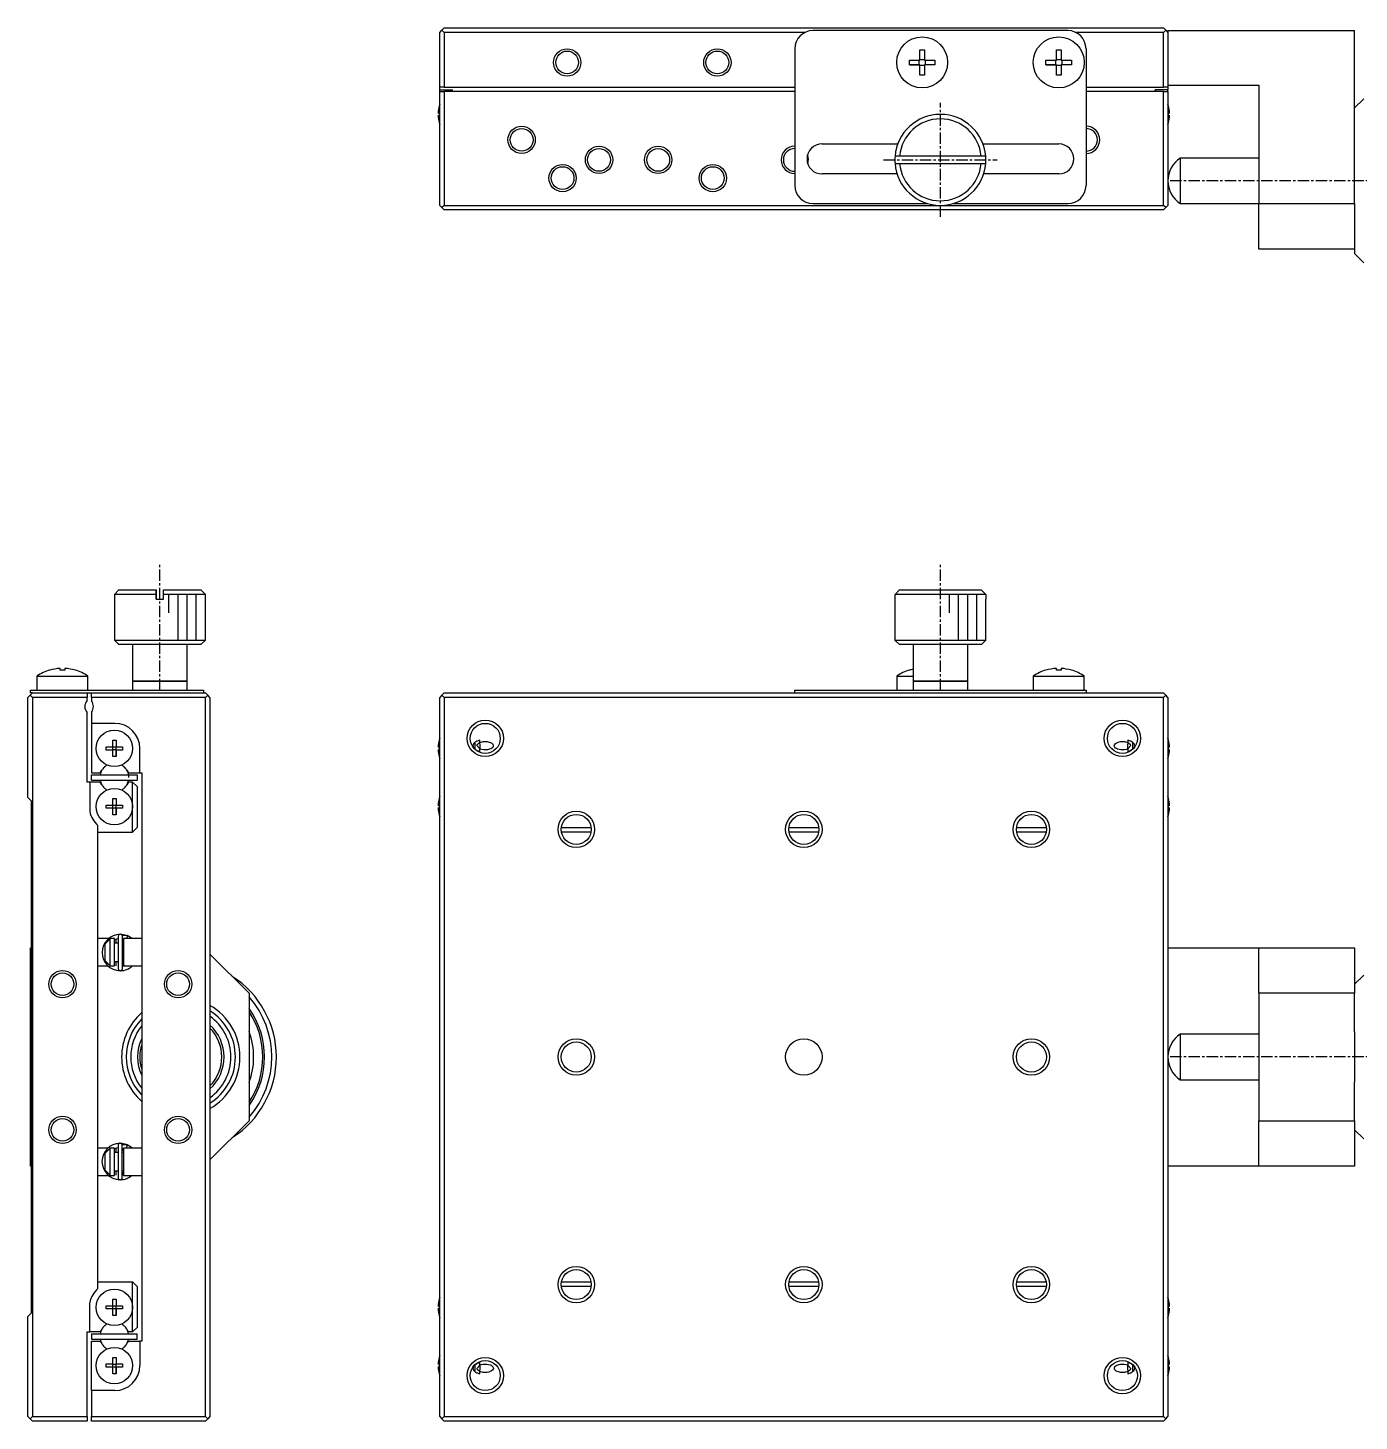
# Model space of a CAD drawing. Extents: x 921 to 1378, y 42 to 287.
# Drawn here: x 921 to 1067.2, y 134.1 to 287.2 of the extents above; entities that cross this region are included whole.
import ezdxf

# ---------------------------------------------------------------- set-up
doc = ezdxf.new("R2010")
doc.units = 0
doc.linetypes.add('CENTER', pattern=[2, 1.25, -0.25, 0.25, -0.25])
doc.layers.get('0').update_dxf_attribs({"linetype": 'CONTINUOUS'})
doc.layers.add('CENTER', color=1, linetype='CENTER')

msp = doc.modelspace()

# ---------------------------------------------------------------- linework, layer by layer
at = {"color": 7, "linetype": 'CONTINUOUS'}
for p, q in [((966.2, 286.67), (966.45, 286.92)), ((966.2, 280.67), (966.2, 286.67)), ((966.45, 286.92), (966.7, 287.17)), ((966.7, 286.67), (966.45, 286.92)), ((966.7, 287.17), (1045.7, 287.17)), ((1006.33, 286.67), (966.7, 286.67)), ((966.7, 286.67), (966.7, 280.67)), ((1035.2, 286.87), (1007.2, 286.87)), ((1045.7, 286.67), (1036.07, 286.67)), ((1045.7, 287.17), (1045.95, 286.92)), ((1045.95, 286.92), (1045.7, 286.67)), ((1045.7, 280.67), (1045.7, 286.67)), ((1045.95, 286.92), (1046.2, 286.67)), ((1046.2, 286.87), (1066.7, 286.87)), ((1046.2, 286.87), (1046.2, 286.67)), ((1046.2, 286.67), (1046.2, 280.67)), ((1066.7, 267.87), (1066.7, 286.87)), ((1005.2, 284.87), (1005.2, 269.87)), ((1018.94, 283.63), (1018.94, 284.77)), ((1018.94, 284.77), (1019.46, 284.77)), ((1019.46, 284.77), (1019.46, 283.63)), ((1033.94, 283.63), (1033.94, 284.77)), ((1033.94, 284.77), (1034.46, 284.77)), ((1034.46, 284.77), (1034.46, 283.63)), ((1037.2, 284.87), (1037.2, 269.87)), ((1017.8, 283.63), (1018.94, 283.63)), ((1017.8, 283.11), (1017.8, 283.63)), ((1018.87, 283.11), (1018.87, 283.63)), ((1018.94, 283.7), (1019.46, 283.7)), ((1019.46, 283.63), (1020.6, 283.63)), ((1019.53, 283.63), (1019.53, 283.11)), ((1020.6, 283.63), (1020.6, 283.11)), ((1032.8, 283.63), (1033.94, 283.63)), ((1032.8, 283.11), (1032.8, 283.63)), ((1033.87, 283.11), (1033.87, 283.63)), ((1033.94, 283.7), (1034.46, 283.7)), ((1034.46, 283.63), (1035.6, 283.63)), ((1034.53, 283.63), (1034.53, 283.11)), ((1035.6, 283.63), (1035.6, 283.11)), ((1017.8, 283.11), (1018.87, 283.11)), ((1018.94, 283.11), (1017.8, 283.11)), ((1018.94, 283.11), (1018.87, 283.11)), ((1018.94, 281.97), (1018.94, 283.11)), ((1019.46, 283.04), (1018.94, 283.04)), ((1019.46, 281.97), (1018.94, 281.97)), ((1019.53, 283.11), (1019.46, 283.11)), ((1020.6, 283.11), (1019.46, 283.11)), ((1019.46, 283.11), (1019.46, 281.97)), ((1020.6, 283.11), (1019.53, 283.11)), ((1032.8, 283.11), (1033.87, 283.11)), ((1033.94, 283.11), (1032.8, 283.11)), ((1033.94, 283.11), (1033.87, 283.11)), ((1033.94, 281.97), (1033.94, 283.11)), ((1034.46, 283.04), (1033.94, 283.04)), ((1034.46, 281.97), (1033.94, 281.97)), ((1034.53, 283.11), (1034.46, 283.11)), ((1035.6, 283.11), (1034.46, 283.11)), ((1034.46, 283.11), (1034.46, 281.97)), ((1035.6, 283.11), (1034.53, 283.11)), ((966.2, 280.37), (966.2, 280.67)), ((966.7, 280.67), (966.2, 280.67)), ((966.2, 280.17), (966.2, 280.37)), ((966.2, 280.37), (967.6, 280.37)), ((966.2, 280.17), (966.7, 280.17)), ((966.2, 267.67), (966.2, 280.17)), ((966.7, 280.67), (1005.2, 280.67)), ((1005.2, 280.17), (966.7, 280.17)), ((966.7, 280.17), (966.7, 267.67)), ((967.6, 280.17), (967.6, 280.37)), ((1037.2, 280.67), (1045.7, 280.67)), ((1045.7, 280.17), (1037.2, 280.17)), ((1044.8, 280.17), (1044.8, 280.37)), ((1046.2, 280.37), (1044.8, 280.37)), ((1046.2, 280.67), (1045.7, 280.67)), ((1045.7, 280.17), (1046.2, 280.17)), ((1045.7, 267.67), (1045.7, 280.17)), ((1046.2, 280.87), (1056.2, 280.87)), ((1046.2, 280.67), (1046.2, 280.37)), ((1046.2, 280.17), (1046.2, 280.37)), ((1046.2, 280.17), (1046.2, 267.67)), ((1056.2, 280.87), (1056.2, 271.37)), ((966.13, 278.56), (966.13, 278.56)), ((1046.27, 278.56), (1046.28, 278.56)), ((1067.7, 279.37), (1066.7, 278.37)), ((966.01, 277.85), (966.13, 277.85)), ((966.13, 277.49), (966.01, 277.49)), ((966.13, 277.85), (966.13, 277.49)), ((1046.27, 277.49), (1046.27, 277.85)), ((1046.27, 277.85), (1046.39, 277.85)), ((1046.39, 277.49), (1046.27, 277.49)), ((966.13, 276.78), (966.13, 276.78)), ((1046.28, 276.78), (1046.27, 276.78)), ((1008.2, 274.42), (1016.52, 274.42)), ((1025.89, 274.42), (1034.2, 274.42)), ((1016.72, 273.07), (1016.22, 273.07)), ((1025.68, 273.07), (1016.72, 273.07)), ((1026.19, 273.07), (1025.68, 273.07)), ((1056.2, 272.87), (1047.54, 272.87)), ((1047.54, 272.87), (1047.54, 270.35)), ((1016.45, 271.12), (1008.2, 271.12)), ((1016.22, 272.27), (1026.19, 272.27)), ((1016.22, 272.27), (1016.72, 272.27)), ((1016.72, 272.27), (1025.68, 272.27)), ((1025.68, 272.27), (1026.19, 272.27)), ((1034.2, 271.12), (1025.96, 271.12)), ((1056.2, 271.37), (1056.2, 267.87)), ((1047.54, 270.35), (1047.54, 267.87)), ((1007.2, 267.87), (1019.8, 267.87)), ((1022.6, 267.87), (1035.2, 267.87)), ((1047.54, 267.87), (1056.2, 267.87)), ((1056.2, 262.87), (1056.2, 267.87)), ((1056.2, 267.87), (1066.7, 267.87)), ((1066.7, 267.87), (1066.7, 262.87)), ((966.45, 267.42), (966.2, 267.67)), ((966.7, 267.67), (966.45, 267.42)), ((966.7, 267.17), (966.45, 267.42)), ((966.7, 267.67), (1021.2, 267.67)), ((1045.7, 267.17), (966.7, 267.17)), ((1021.2, 267.67), (1045.7, 267.67)), ((1045.95, 267.42), (1045.7, 267.67)), ((1045.95, 267.42), (1045.7, 267.17)), ((1046.2, 267.67), (1045.95, 267.42)), ((1066.7, 262.87), (1056.2, 262.87)), ((1066.7, 262.87), (1066.7, 262.37)), ((1066.7, 262.37), (1067.7, 261.37)), ((930.96, 225.42), (930.46, 224.92)), ((930.96, 225.42), (935.06, 225.42)), ((935.06, 224.92), (935.06, 225.42)), ((935.06, 225.42), (935.06, 224.92)), ((935.86, 224.92), (935.86, 225.42)), ((935.86, 225.42), (939.96, 225.42)), ((940.46, 224.92), (939.96, 225.42)), ((1016.22, 224.92), (1016.72, 225.42)), ((1016.72, 225.42), (1025.68, 225.42)), ((1016.72, 225.42), (1025.68, 225.42)), ((1025.68, 225.42), (1026.19, 224.92)), ((930.46, 224.92), (930.46, 219.92)), ((935.06, 224.92), (930.46, 224.92)), ((935.06, 224.92), (935.06, 224.42)), ((935.06, 224.42), (935.06, 224.92)), ((935.06, 224.42), (935.86, 224.42)), ((935.86, 224.42), (935.86, 224.92)), ((940.46, 224.92), (935.86, 224.92)), ((940.46, 219.92), (940.46, 224.92)), ((1016.2, 224.42), (1016.2, 219.92)), ((1016.2, 224.42), (1016.22, 224.42)), ((1016.2, 224.42), (1016.22, 224.42)), ((1016.22, 224.42), (1016.22, 224.92)), ((1026.19, 224.92), (1016.22, 224.92)), ((1026.19, 224.92), (1026.19, 224.42)), ((1026.19, 224.42), (1026.2, 224.42)), ((1026.19, 224.42), (1026.2, 224.42)), ((1026.2, 219.92), (1026.2, 224.42)), ((930.46, 219.92), (930.96, 219.42)), ((930.46, 219.92), (935.46, 219.92)), ((935.46, 219.42), (930.96, 219.42)), ((932.46, 219.42), (932.46, 215.42)), ((935.46, 219.92), (940.46, 219.92)), ((939.96, 219.42), (935.46, 219.42)), ((938.46, 215.42), (938.46, 219.42)), ((939.96, 219.42), (940.46, 219.92)), ((1016.2, 219.92), (1016.7, 219.42)), ((1016.2, 219.92), (1026.2, 219.92)), ((1025.7, 219.42), (1016.7, 219.42)), ((1018.2, 219.42), (1018.2, 215.42)), ((1024.2, 215.42), (1024.2, 219.42)), ((1025.7, 219.42), (1026.2, 219.92)), ((921.96, 215.96), (921.96, 214.42)), ((921.96, 215.96), (927.56, 215.96)), ((923.36, 216.61), (923.35, 216.62)), ((924.5, 216.61), (924.5, 216.81)), ((925.02, 216.61), (924.5, 216.61)), ((925.02, 216.81), (925.02, 216.61)), ((926.16, 216.62), (926.16, 216.61)), ((927.56, 214.42), (927.56, 215.96)), ((1016.4, 215.96), (1016.4, 214.42)), ((1016.4, 215.96), (1018.2, 215.96)), ((1017.8, 216.61), (1017.8, 216.62)), ((1017.8, 216.61), (1017.8, 216.62)), ((1031.4, 215.96), (1031.4, 214.42)), ((1031.4, 215.96), (1037, 215.96)), ((1032.8, 216.61), (1032.8, 216.62)), ((1032.8, 216.61), (1032.8, 216.62)), ((1033.94, 216.61), (1033.94, 216.81)), ((1034.46, 216.61), (1033.94, 216.61)), ((1034.46, 216.81), (1034.46, 216.61)), ((1035.6, 216.62), (1035.6, 216.61)), ((1035.6, 216.62), (1035.6, 216.61)), ((1037, 214.42), (1037, 215.96)), ((921.26, 214.42), (923.26, 214.42)), ((921.26, 214.12), (921.26, 214.42)), ((923.26, 214.42), (938.26, 214.42)), ((932.46, 215.42), (932.46, 214.42)), ((935.46, 215.42), (932.46, 215.42)), ((932.46, 215.42), (935.46, 215.42)), ((938.46, 215.42), (935.46, 215.42)), ((935.46, 215.42), (938.46, 215.42)), ((938.26, 214.42), (940.26, 214.42)), ((938.46, 214.42), (938.46, 215.42)), ((940.26, 214.42), (940.26, 214.12)), ((1005.2, 214.42), (1007.2, 214.42)), ((1005.2, 214.12), (1005.2, 214.42)), ((1007.2, 214.42), (1035.2, 214.42)), ((1018.2, 215.42), (1018.2, 214.42)), ((1024.2, 215.42), (1018.2, 215.42)), ((1018.2, 215.42), (1024.2, 215.42)), ((1024.2, 214.42), (1024.2, 215.42)), ((1035.2, 214.42), (1037.2, 214.42)), ((1037.2, 214.42), (1037.2, 214.12)), ((921.21, 213.87), (920.96, 213.62)), ((920.96, 202.62), (920.96, 213.62)), ((921.46, 214.12), (921.21, 213.87)), ((921.46, 213.62), (921.21, 213.87)), ((921.46, 214.12), (921.26, 214.12)), ((921.46, 214.12), (927.46, 214.12)), ((927.46, 213.62), (921.46, 213.62)), ((921.46, 213.62), (921.46, 134.62)), ((927.46, 214.12), (927.46, 213.62)), ((927.46, 214.12), (927.96, 214.12)), ((927.46, 213.28), (927.46, 213.62)), ((927.96, 213.62), (927.96, 214.12)), ((927.96, 214.12), (940.46, 214.12)), ((927.96, 213.62), (927.96, 213.22)), ((940.46, 213.62), (927.96, 213.62)), ((940.46, 214.12), (940.71, 213.87)), ((940.71, 213.87), (940.46, 213.62)), ((940.46, 134.62), (940.46, 213.62)), ((940.96, 213.62), (940.71, 213.87)), ((940.96, 213.62), (940.96, 134.62)), ((966.45, 213.87), (966.2, 213.62)), ((966.2, 134.62), (966.2, 213.62)), ((966.7, 214.12), (966.45, 213.87)), ((966.7, 213.62), (966.45, 213.87)), ((966.7, 214.12), (1045.7, 214.12)), ((966.7, 213.62), (966.7, 134.62)), ((1045.7, 213.62), (966.7, 213.62)), ((1045.95, 213.87), (1045.7, 214.12)), ((1045.95, 213.87), (1045.7, 213.62)), ((1045.7, 134.62), (1045.7, 213.62)), ((1046.2, 213.62), (1045.95, 213.87)), ((1046.2, 213.62), (1046.2, 134.62)), ((927.46, 204.32), (927.46, 211.96)), ((927.96, 212.02), (927.96, 210.77)), ((927.96, 210.77), (927.96, 205.32)), ((930.51, 210.77), (927.96, 210.77)), ((929.57, 207.84), (929.57, 208.2)), ((929.57, 208.2), (930.28, 208.2)), ((930.28, 208.2), (930.28, 208.91)), ((930.28, 208.91), (930.64, 208.91)), ((930.29, 208.19), (930.28, 208.2)), ((930.29, 208.19), (930.63, 208.19)), ((930.29, 207.85), (930.29, 208.19)), ((930.63, 208.19), (930.64, 208.2)), ((930.63, 208.19), (930.63, 207.85)), ((930.64, 208.91), (930.64, 208.2)), ((930.64, 208.91), (930.64, 208.2)), ((930.64, 208.2), (931.34, 208.2)), ((931.34, 208.2), (931.34, 207.84)), ((966.01, 208.2), (966.13, 208.2)), ((966.13, 208.91), (966.13, 208.91)), ((966.13, 208.91), (966.13, 208.91)), ((966.13, 208.2), (966.13, 207.84)), ((970.1, 207.89), (970.1, 208.71)), ((970.6, 207.97), (970.3, 208.3)), ((970.6, 208.52), (970.51, 208.61)), ((970.6, 208.66), (970.6, 208.93)), ((970.6, 208.52), (970.6, 207.98)), ((1041.8, 208.93), (1041.8, 208.66)), ((1041.8, 208.66), (1042.04, 208.47)), ((1041.89, 208.61), (1041.8, 208.52)), ((1041.8, 207.97), (1041.8, 208.52)), ((1042.1, 208.3), (1041.8, 207.97)), ((1042.04, 208.47), (1042.1, 208.3)), ((1042.3, 208.71), (1042.3, 207.89)), ((1046.27, 208.91), (1046.28, 208.91)), ((1046.27, 208.91), (1046.28, 208.91)), ((1046.27, 208.2), (1046.39, 208.2)), ((1046.27, 207.84), (1046.27, 208.2)), ((930.28, 207.84), (929.57, 207.84)), ((930.29, 207.85), (930.28, 207.84)), ((930.28, 207.13), (930.28, 207.84)), ((930.64, 207.13), (930.28, 207.13)), ((930.63, 207.85), (930.29, 207.85)), ((930.63, 207.85), (930.64, 207.84)), ((930.64, 207.13), (930.64, 207.84)), ((931.34, 207.84), (930.64, 207.84)), ((930.64, 207.84), (930.64, 207.13)), ((933.26, 205.32), (933.26, 208.02)), ((966.13, 207.84), (966.01, 207.84)), ((966.13, 207.13), (966.13, 207.13)), ((966.13, 207.13), (966.13, 207.13)), ((970.6, 207.69), (970.6, 207.97)), ((1041.8, 207.97), (1041.8, 207.69)), ((1046.39, 207.84), (1046.27, 207.84)), ((1046.28, 207.13), (1046.27, 207.13)), ((1046.28, 207.13), (1046.27, 207.13)), ((927.96, 205.32), (928.91, 205.32)), ((927.96, 205.12), (928.9, 205.12)), ((927.96, 204.52), (927.96, 205.12)), ((927.96, 205.12), (932.96, 205.12)), ((928.81, 205.12), (928.9, 205.12)), ((928.81, 205.12), (928.9, 205.12)), ((928.81, 205.12), (928.9, 205.12)), ((928.81, 205.12), (928.9, 205.12)), ((928.81, 205.12), (928.9, 205.12)), ((928.81, 205.12), (928.9, 205.12)), ((928.81, 205.12), (928.9, 205.12)), ((928.81, 205.12), (928.9, 205.12)), ((928.81, 205.12), (928.9, 205.12)), ((928.81, 205.12), (928.9, 205.12)), ((928.81, 205.12), (928.9, 205.12)), ((928.81, 205.12), (928.9, 205.12)), ((928.81, 205.12), (928.9, 205.12)), ((928.81, 205.12), (928.9, 205.12)), ((928.81, 205.12), (928.9, 205.12)), ((928.81, 205.12), (932.11, 205.12)), ((928.81, 205.12), (928.9, 205.12)), ((928.81, 205.12), (928.9, 205.12)), ((928.81, 205.12), (928.9, 205.12)), ((928.81, 205.12), (928.9, 205.12)), ((928.81, 205.12), (928.9, 205.12)), ((928.81, 205.12), (928.9, 205.12)), ((928.81, 205.12), (928.9, 205.12)), ((928.81, 205.12), (928.9, 205.12)), ((928.81, 205.12), (928.9, 205.12)), ((928.81, 205.12), (928.9, 205.12)), ((928.81, 205.12), (928.9, 205.12)), ((928.81, 205.12), (928.9, 205.12)), ((928.81, 205.12), (928.9, 205.12)), ((928.81, 205.12), (928.9, 205.12)), ((928.81, 205.12), (928.9, 205.12)), ((928.81, 205.12), (928.9, 205.12)), ((928.91, 205.32), (929.08, 205.61)), ((931.83, 205.61), (932, 205.32)), ((932, 205.32), (933.26, 205.32)), ((932.02, 205.12), (932.11, 205.12)), ((932.02, 205.12), (932.11, 205.12)), ((932.02, 205.12), (932.11, 205.12)), ((932.02, 205.12), (932.11, 205.12)), ((932.02, 205.12), (932.11, 205.12)), ((932.02, 205.12), (932.11, 205.12)), ((932.02, 205.12), (932.11, 205.12)), ((932.02, 205.12), (932.11, 205.12)), ((932.02, 205.12), (932.11, 205.12)), ((932.02, 205.12), (932.11, 205.12)), ((932.02, 205.12), (932.11, 205.12)), ((932.02, 205.12), (932.11, 205.12)), ((932.02, 205.12), (932.11, 205.12)), ((932.02, 205.12), (932.96, 205.12)), ((932.02, 205.12), (932.11, 205.12)), ((932.02, 205.12), (932.11, 205.12)), ((932.02, 205.12), (932.11, 205.12)), ((932.02, 205.12), (932.11, 205.12)), ((932.02, 205.12), (932.11, 205.12)), ((932.02, 205.12), (932.11, 205.12)), ((932.02, 205.12), (932.11, 205.12)), ((932.02, 205.12), (932.11, 205.12)), ((932.02, 205.12), (932.11, 205.12)), ((932.02, 205.12), (932.11, 205.12)), ((932.02, 205.12), (932.11, 205.12)), ((932.02, 205.12), (932.11, 205.12)), ((932.02, 205.12), (932.11, 205.12)), ((932.96, 205.12), (932.96, 204.52)), ((933.26, 205.32), (933.46, 205.32)), ((933.46, 205.32), (933.46, 142.92)), ((927.76, 204.32), (927.46, 204.32)), ((928.91, 204.32), (927.76, 204.32)), ((927.76, 204.32), (927.76, 201.1)), ((927.96, 204.52), (932.96, 204.52)), ((929.08, 204.03), (928.91, 204.32)), ((932, 204.32), (931.83, 204.03)), ((932.46, 204.32), (932, 204.32)), ((932.46, 204.32), (932.96, 203.82)), ((932.46, 201.62), (932.46, 204.32)), ((932.96, 203.82), (932.96, 199.32)), ((920.96, 202.62), (921.31, 202.27)), ((921.31, 202.27), (921.31, 145.97)), ((930.28, 201.8), (930.28, 202.51)), ((930.28, 202.51), (930.64, 202.51)), ((930.64, 202.51), (930.64, 201.8)), ((930.64, 202.51), (930.64, 201.8)), ((966.13, 202.51), (966.13, 202.51)), ((966.13, 202.51), (966.13, 202.51)), ((1046.27, 202.51), (1046.28, 202.51)), ((1046.27, 202.51), (1046.28, 202.51)), ((929.57, 201.44), (929.57, 201.8)), ((929.57, 201.8), (930.28, 201.8)), ((930.28, 201.44), (929.57, 201.44)), ((930.29, 201.79), (930.28, 201.8)), ((930.29, 201.45), (930.28, 201.44)), ((930.28, 200.73), (930.28, 201.44)), ((930.64, 200.73), (930.28, 200.73)), ((930.29, 201.79), (930.63, 201.79)), ((930.29, 201.45), (930.29, 201.79)), ((930.63, 201.45), (930.29, 201.45)), ((930.63, 201.79), (930.64, 201.8)), ((930.63, 201.79), (930.63, 201.45)), ((930.63, 201.45), (930.64, 201.44)), ((930.64, 201.8), (931.34, 201.8)), ((930.64, 200.73), (930.64, 201.44)), ((931.34, 201.44), (930.64, 201.44)), ((930.64, 201.44), (930.64, 200.73)), ((931.34, 201.8), (931.34, 201.44)), ((932.46, 198.82), (932.46, 201.62)), ((966.01, 201.8), (966.13, 201.8)), ((966.13, 201.44), (966.01, 201.44)), ((966.13, 201.8), (966.13, 201.44)), ((966.13, 200.73), (966.13, 200.73)), ((966.13, 200.73), (966.13, 200.73)), ((1046.27, 201.8), (1046.39, 201.8)), ((1046.27, 201.44), (1046.27, 201.8)), ((1046.39, 201.44), (1046.27, 201.44)), ((1046.28, 200.73), (1046.27, 200.73)), ((1046.28, 200.73), (1046.27, 200.73)), ((928.66, 148.7), (928.66, 199.54)), ((932.96, 199.32), (932.46, 198.82)), ((979.56, 199.32), (982.84, 199.32)), ((1004.56, 199.32), (1007.84, 199.32)), ((1029.56, 199.32), (1032.84, 199.32)), ((928.66, 198.82), (932.46, 198.82)), ((982.82, 198.82), (979.58, 198.82)), ((1007.82, 198.82), (1004.58, 198.82)), ((1032.82, 198.82), (1029.58, 198.82)), ((929.81, 187.12), (928.66, 187.12)), ((929.46, 186.54), (929.96, 187.06)), ((930.46, 187.12), (929.96, 187.12)), ((929.96, 187.12), (929.96, 187.06)), ((929.96, 187.06), (929.96, 184.17)), ((930.46, 187.01), (930.89, 187.14)), ((930.46, 184.12), (930.46, 187.12)), ((930.66, 186.62), (930.66, 187.08)), ((930.89, 187.38), (930.89, 183.83)), ((931.89, 187.44), (931.14, 187.6)), ((931.88, 187.45), (931.33, 187.44)), ((931.34, 183.83), (931.34, 187.38)), ((931.34, 186.78), (931.46, 187)), ((933.46, 187.12), (931.46, 187.12)), ((931.46, 187.12), (931.46, 184.12)), ((931.89, 187.44), (931.78, 187.12)), ((932.41, 187.12), (931.88, 187.45)), ((931.93, 187.43), (931.89, 187.44)), ((921.26, 186.12), (921.31, 186.12)), ((921.26, 162.12), (921.26, 186.12)), ((929.46, 184.7), (929.46, 186.54)), ((930.89, 186.62), (930.46, 186.62)), ((931.46, 186.62), (931.34, 186.62)), ((945.26, 181.12), (940.96, 185.42)), ((1046.2, 186.12), (1056.2, 186.12)), ((1056.2, 181.12), (1056.2, 186.12)), ((1056.2, 186.12), (1066.7, 186.12)), ((1066.7, 186.12), (1066.7, 181.12)), ((928.66, 184.12), (929.77, 184.12)), ((929.96, 184.17), (929.46, 184.7)), ((929.77, 184.12), (929.77, 184.12)), ((929.96, 184.17), (929.96, 184.12)), ((929.96, 184.12), (930.46, 184.12)), ((930.46, 184.62), (930.89, 184.62)), ((930.66, 184.12), (930.66, 184.62)), ((931.34, 184.62), (931.46, 184.62)), ((931.46, 184.2), (931.34, 184.43)), ((931.46, 184.09), (931.34, 184.07)), ((931.57, 184.12), (931.46, 184.09)), ((931.46, 184.12), (933.46, 184.12)), ((931.82, 183.73), (931.83, 183.73)), ((931.83, 183.74), (931.84, 183.74)), ((931.83, 183.74), (931.83, 183.74)), ((931.83, 183.74), (931.83, 183.74)), ((931.83, 183.74), (931.83, 183.74)), ((931.83, 183.74), (931.83, 183.74)), ((931.83, 183.74), (931.83, 183.74)), ((931.83, 183.73), (931.83, 183.74)), ((931.84, 183.74), (931.88, 183.76)), ((931.88, 183.76), (931.91, 183.77)), ((931.88, 183.76), (931.88, 183.76)), ((931.88, 183.76), (931.88, 183.76)), ((931.88, 183.76), (931.88, 183.76)), ((1067.7, 183.12), (1066.7, 182.12)), ((945.26, 181.12), (945.26, 167.12)), ((1066.7, 181.12), (1056.2, 181.12)), ((1056.2, 181.12), (1056.2, 167.12)), ((1066.7, 176.9), (1066.7, 181.12)), ((1056.2, 176.62), (1047.54, 176.62)), ((1047.54, 176.62), (1047.54, 171.62)), ((1066.7, 176.9), (1066.7, 171.34)), ((1047.54, 171.62), (1056.2, 171.62)), ((1066.7, 167.12), (1066.7, 171.34)), ((940.96, 162.82), (945.26, 167.12)), ((1056.2, 162.12), (1056.2, 167.12)), ((1056.2, 167.12), (1066.7, 167.12)), ((1066.7, 167.12), (1066.7, 162.12)), ((1066.7, 166.12), (1067.7, 165.12)), ((929.76, 164.12), (928.66, 164.12)), ((929.46, 163.54), (929.96, 164.06)), ((930.46, 164.12), (929.96, 164.12)), ((929.96, 164.12), (929.96, 164.06)), ((929.96, 164.06), (929.96, 161.17)), ((930.46, 164.05), (930.88, 164.17)), ((930.46, 161.12), (930.46, 164.12)), ((930.64, 164.12), (930.64, 164.12)), ((930.64, 164.12), (930.64, 164.12)), ((930.66, 164.12), (930.64, 164.12)), ((930.66, 163.62), (930.66, 164.12)), ((930.88, 164.41), (930.88, 160.86)), ((931.92, 164.46), (931.13, 164.64)), ((931.87, 164.48), (931.32, 164.48)), ((931.33, 160.86), (931.33, 164.41)), ((931.33, 163.81), (931.46, 164.05)), ((933.46, 164.12), (931.46, 164.12)), ((931.46, 164.12), (931.46, 161.12)), ((931.88, 164.48), (931.75, 164.12)), ((932.44, 164.12), (931.87, 164.48)), ((929.46, 161.7), (929.46, 163.54)), ((930.88, 163.62), (930.46, 163.62)), ((931.46, 163.62), (931.33, 163.62)), ((921.31, 162.12), (921.26, 162.12)), ((928.66, 161.12), (929.8, 161.12)), ((929.96, 161.17), (929.46, 161.7)), ((929.96, 161.17), (929.96, 161.12)), ((929.96, 161.12), (930.46, 161.12)), ((930.46, 161.62), (930.88, 161.62)), ((930.66, 161.15), (930.66, 161.62)), ((931.33, 161.62), (931.46, 161.62)), ((931.46, 161.23), (931.33, 161.46)), ((931.46, 161.13), (931.33, 161.1)), ((931.46, 161.12), (933.46, 161.12)), ((931.82, 160.77), (931.83, 160.78)), ((931.82, 160.77), (931.82, 160.77)), ((931.82, 160.77), (931.82, 160.77)), ((931.82, 160.77), (931.82, 160.77)), ((931.82, 160.77), (931.82, 160.77)), ((931.82, 160.77), (931.82, 160.77)), ((931.82, 160.77), (931.82, 160.77)), ((931.82, 160.77), (931.82, 160.77)), ((931.83, 160.78), (931.87, 160.79)), ((931.87, 160.79), (931.9, 160.81)), ((931.87, 160.79), (931.87, 160.79)), ((931.87, 160.79), (931.87, 160.79)), ((931.87, 160.79), (931.87, 160.79)), ((1056.2, 162.12), (1046.2, 162.12)), ((1066.7, 162.12), (1056.2, 162.12)), ((928.66, 149.42), (932.46, 149.42)), ((932.46, 149.42), (932.96, 148.92)), ((932.46, 146.62), (932.46, 149.42)), ((932.96, 148.92), (932.96, 144.42)), ((982.84, 148.92), (979.56, 148.92)), ((979.58, 149.42), (982.82, 149.42)), ((1007.84, 148.92), (1004.56, 148.92)), ((1004.58, 149.42), (1007.82, 149.42)), ((1032.84, 148.92), (1029.56, 148.92)), ((1029.58, 149.42), (1032.82, 149.42)), ((927.76, 143.92), (927.76, 147.14)), ((930.28, 146.8), (930.28, 147.51)), ((930.28, 147.51), (930.64, 147.51)), ((930.64, 147.51), (930.64, 146.8)), ((930.64, 147.51), (930.64, 146.8)), ((966.13, 147.51), (966.13, 147.51)), ((966.13, 147.51), (966.13, 147.51)), ((1046.27, 147.51), (1046.28, 147.51)), ((1046.27, 147.51), (1046.28, 147.51)), ((921.31, 145.97), (920.96, 145.62)), ((920.96, 134.62), (920.96, 145.62)), ((929.57, 146.44), (929.57, 146.8)), ((929.57, 146.8), (930.28, 146.8)), ((930.28, 146.44), (929.57, 146.44)), ((930.29, 146.79), (930.28, 146.8)), ((930.29, 146.45), (930.28, 146.44)), ((930.28, 145.73), (930.28, 146.44)), ((930.64, 145.73), (930.28, 145.73)), ((930.29, 146.79), (930.63, 146.79)), ((930.29, 146.45), (930.29, 146.79)), ((930.63, 146.45), (930.29, 146.45)), ((930.63, 146.79), (930.64, 146.8)), ((930.63, 146.79), (930.63, 146.45)), ((930.63, 146.45), (930.64, 146.44)), ((930.64, 146.8), (931.34, 146.8)), ((930.64, 145.73), (930.64, 146.44)), ((931.34, 146.44), (930.64, 146.44)), ((930.64, 146.44), (930.64, 145.73)), ((931.34, 146.8), (931.34, 146.44)), ((932.46, 143.92), (932.46, 146.62)), ((966.01, 146.8), (966.13, 146.8)), ((966.13, 146.44), (966.01, 146.44)), ((966.13, 146.8), (966.13, 146.44)), ((966.13, 145.73), (966.13, 145.73)), ((966.13, 145.73), (966.13, 145.73)), ((1046.27, 146.8), (1046.39, 146.8)), ((1046.27, 146.44), (1046.27, 146.8)), ((1046.39, 146.44), (1046.27, 146.44)), ((1046.28, 145.73), (1046.27, 145.73)), ((1046.28, 145.73), (1046.27, 145.73)), ((927.46, 134.62), (927.46, 143.92)), ((927.46, 143.92), (927.76, 143.92)), ((928.91, 143.92), (927.76, 143.92)), ((929.08, 144.21), (928.91, 143.92)), ((932, 143.92), (931.83, 144.21)), ((932.46, 143.92), (932, 143.92)), ((932.96, 144.42), (932.46, 143.92)), ((927.96, 143.72), (927.96, 143.12)), ((927.96, 143.72), (932.96, 143.72)), ((927.96, 143.12), (928.9, 143.12)), ((927.96, 143.12), (932.96, 143.12)), ((927.96, 137.47), (927.96, 142.92)), ((927.96, 142.92), (928.91, 142.92)), ((928.81, 143.12), (928.9, 143.12)), ((928.81, 143.12), (928.9, 143.12)), ((928.81, 143.12), (928.9, 143.12)), ((928.81, 143.12), (928.9, 143.12)), ((928.81, 143.12), (928.9, 143.12)), ((928.81, 143.12), (928.9, 143.12)), ((928.81, 143.12), (928.9, 143.12)), ((928.81, 143.12), (928.9, 143.12)), ((928.81, 143.12), (928.9, 143.12)), ((928.81, 143.12), (928.9, 143.12)), ((928.81, 143.12), (928.9, 143.12)), ((928.81, 143.12), (928.9, 143.12)), ((928.81, 143.12), (928.9, 143.12)), ((928.81, 143.12), (928.9, 143.12)), ((928.81, 143.12), (928.9, 143.12)), ((928.81, 143.12), (932.11, 143.12)), ((928.81, 143.12), (928.9, 143.12)), ((928.81, 143.12), (928.9, 143.12)), ((928.81, 143.12), (928.9, 143.12)), ((928.81, 143.12), (928.9, 143.12)), ((928.81, 143.12), (928.9, 143.12)), ((928.81, 143.12), (928.9, 143.12)), ((928.81, 143.12), (928.9, 143.12)), ((928.81, 143.12), (928.9, 143.12)), ((928.81, 143.12), (928.9, 143.12)), ((928.81, 143.12), (928.9, 143.12)), ((928.81, 143.12), (928.9, 143.12)), ((928.81, 143.12), (928.9, 143.12)), ((928.81, 143.12), (928.9, 143.12)), ((928.81, 143.12), (928.9, 143.12)), ((928.81, 143.12), (928.9, 143.12)), ((928.81, 143.12), (928.9, 143.12)), ((928.91, 142.92), (929.08, 142.63)), ((931.83, 142.63), (932, 142.92)), ((932, 142.92), (933.26, 142.92)), ((932.02, 143.12), (932.11, 143.12)), ((932.02, 143.12), (932.11, 143.12)), ((932.02, 143.12), (932.11, 143.12)), ((932.02, 143.12), (932.11, 143.12)), ((932.02, 143.12), (932.11, 143.12)), ((932.02, 143.12), (932.11, 143.12)), ((932.02, 143.12), (932.11, 143.12)), ((932.02, 143.12), (932.11, 143.12)), ((932.02, 143.12), (932.11, 143.12)), ((932.02, 143.12), (932.11, 143.12)), ((932.02, 143.12), (932.11, 143.12)), ((932.02, 143.12), (932.11, 143.12)), ((932.02, 143.12), (932.11, 143.12)), ((932.02, 143.12), (932.96, 143.12)), ((932.02, 143.12), (932.11, 143.12)), ((932.02, 143.12), (932.11, 143.12)), ((932.02, 143.12), (932.11, 143.12)), ((932.02, 143.12), (932.11, 143.12)), ((932.02, 143.12), (932.11, 143.12)), ((932.02, 143.12), (932.11, 143.12)), ((932.02, 143.12), (932.11, 143.12)), ((932.02, 143.12), (932.11, 143.12)), ((932.02, 143.12), (932.11, 143.12)), ((932.02, 143.12), (932.11, 143.12)), ((932.02, 143.12), (932.11, 143.12)), ((932.02, 143.12), (932.11, 143.12)), ((932.02, 143.12), (932.11, 143.12)), ((932.02, 143.12), (932.11, 143.12)), ((932.96, 143.12), (932.96, 143.72)), ((933.26, 142.92), (933.26, 140.22)), ((933.46, 142.92), (933.26, 142.92)), ((930.28, 140.4), (930.28, 141.11)), ((930.28, 141.11), (930.64, 141.11)), ((930.64, 141.11), (930.64, 140.4)), ((930.64, 141.11), (930.64, 140.4)), ((966.13, 141.11), (966.13, 141.11)), ((966.13, 141.11), (966.13, 141.11)), ((1046.27, 141.11), (1046.28, 141.11)), ((1046.27, 141.11), (1046.28, 141.11)), ((929.57, 140.04), (929.57, 140.4)), ((929.57, 140.4), (930.28, 140.4)), ((930.28, 140.04), (929.57, 140.04)), ((930.29, 140.39), (930.28, 140.4)), ((930.29, 140.05), (930.28, 140.04)), ((930.28, 139.33), (930.28, 140.04)), ((930.64, 139.33), (930.28, 139.33)), ((930.29, 140.39), (930.63, 140.39)), ((930.29, 140.05), (930.29, 140.39)), ((930.63, 140.05), (930.29, 140.05)), ((930.63, 140.39), (930.64, 140.4)), ((930.63, 140.39), (930.63, 140.05)), ((930.63, 140.05), (930.64, 140.04)), ((930.64, 140.4), (931.34, 140.4)), ((930.64, 139.33), (930.64, 140.04)), ((931.34, 140.04), (930.64, 140.04)), ((930.64, 140.04), (930.64, 139.33)), ((931.34, 140.4), (931.34, 140.04)), ((966.01, 140.4), (966.13, 140.4)), ((966.13, 140.04), (966.01, 140.04)), ((966.13, 140.4), (966.13, 140.04)), ((966.13, 139.33), (966.13, 139.33)), ((966.13, 139.33), (966.13, 139.33)), ((970.1, 139.53), (970.1, 140.35)), ((970.3, 139.94), (970.6, 140.27)), ((970.36, 139.77), (970.3, 139.94)), ((970.6, 139.58), (970.36, 139.77)), ((970.51, 139.63), (970.6, 139.72)), ((970.6, 140.27), (970.6, 140.55)), ((970.6, 140.26), (970.6, 139.72)), ((970.6, 139.31), (970.6, 139.58)), ((1041.8, 140.55), (1041.8, 140.27)), ((1041.8, 140.27), (1042.1, 139.94)), ((1041.8, 139.72), (1041.8, 140.27)), ((1041.8, 139.72), (1041.89, 139.63)), ((1041.8, 139.58), (1041.8, 139.31)), ((1042.3, 140.35), (1042.3, 139.53)), ((1046.27, 140.4), (1046.39, 140.4)), ((1046.27, 140.04), (1046.27, 140.4)), ((1046.39, 140.04), (1046.27, 140.04)), ((1046.28, 139.33), (1046.27, 139.33)), ((1046.28, 139.33), (1046.27, 139.33)), ((927.96, 137.47), (927.96, 134.62)), ((930.51, 137.47), (927.96, 137.47)), ((920.96, 134.62), (921.21, 134.37)), ((921.21, 134.37), (921.46, 134.62)), ((921.21, 134.37), (921.46, 134.12)), ((921.46, 134.62), (927.46, 134.62)), ((927.46, 134.12), (921.46, 134.12)), ((927.46, 134.62), (927.46, 134.12)), ((927.96, 134.12), (927.96, 134.62)), ((927.96, 134.62), (940.46, 134.62)), ((940.46, 134.12), (927.96, 134.12)), ((940.46, 134.62), (940.71, 134.37)), ((940.71, 134.37), (940.46, 134.12)), ((940.96, 134.62), (940.71, 134.37)), ((966.2, 134.62), (966.45, 134.37)), ((966.7, 134.62), (966.45, 134.37)), ((966.45, 134.37), (966.7, 134.12)), ((966.7, 134.62), (1045.7, 134.62)), ((1045.7, 134.12), (966.7, 134.12)), ((1045.95, 134.37), (1045.7, 134.62)), ((1045.7, 134.12), (1045.95, 134.37)), ((1045.95, 134.37), (1046.2, 134.62))]:
    msp.add_line(p, q, dxfattribs=at)
at = {"color": 3, "linetype": 'CONTINUOUS'}
for p, q in [((936.46, 222.92), (936.46, 224.92)), ((937.46, 219.92), (937.46, 224.92)), ((938.46, 219.92), (938.46, 224.92)), ((939.46, 219.92), (939.46, 224.92)), ((1022.2, 222.92), (1022.2, 224.92)), ((1023.2, 219.92), (1023.2, 224.92)), ((1024.2, 219.92), (1024.2, 224.92)), ((1025.2, 219.92), (1025.2, 224.92)), ((970.6, 208.93), (970.3, 208.82)), ((1042.1, 208.82), (1041.8, 208.93)), ((969.98, 208.01), (970.3, 207.79)), ((970.3, 207.79), (970.6, 207.69)), ((1041.8, 207.69), (1042.1, 207.79)), ((1042.1, 207.79), (1042.45, 208.04)), ((970.3, 140.45), (969.96, 140.2)), ((970.6, 140.55), (970.3, 140.45)), ((970.3, 139.42), (970.6, 139.31)), ((1042.1, 140.45), (1041.8, 140.55)), ((1041.8, 139.31), (1042.1, 139.42)), ((1042.42, 140.23), (1042.1, 140.45))]:
    msp.add_line(p, q, dxfattribs=at)
for points in [[(970.3, 208.82), (970.25, 208.8), (970.2, 208.77), (970.15, 208.74), (970.11, 208.71), (970.06, 208.68), (970.02, 208.64), (970, 208.62), (969.98, 208.6), (969.96, 208.57), (969.94, 208.55), (969.92, 208.52), (969.9, 208.49), (969.89, 208.48), (969.88, 208.46), (969.87, 208.44), (969.87, 208.41), (969.86, 208.39), (969.86, 208.37), (969.85, 208.35), (969.85, 208.34), (969.85, 208.32), (969.85, 208.3), (969.85, 208.29), (969.85, 208.27), (969.85, 208.25), (969.86, 208.24), (969.86, 208.22), (969.86, 208.2), (969.87, 208.19), (969.88, 208.17), (969.88, 208.16), (969.89, 208.14), (969.9, 208.12), (969.91, 208.1), (969.92, 208.08), (969.94, 208.06), (969.95, 208.04), (969.97, 208.03), (969.98, 208.01), (969.98, 208.01)], [(1042.45, 208.04), (1042.46, 208.05), (1042.48, 208.08), (1042.49, 208.1), (1042.5, 208.11), (1042.51, 208.13), (1042.52, 208.15), (1042.53, 208.17), (1042.53, 208.19), (1042.54, 208.21), (1042.54, 208.23), (1042.55, 208.25), (1042.55, 208.26), (1042.55, 208.28), (1042.55, 208.3), (1042.55, 208.32), (1042.55, 208.34), (1042.55, 208.35), (1042.55, 208.37), (1042.54, 208.39), (1042.54, 208.41), (1042.53, 208.43), (1042.52, 208.45), (1042.51, 208.47), (1042.5, 208.49), (1042.49, 208.51), (1042.48, 208.53), (1042.46, 208.55), (1042.45, 208.57), (1042.42, 208.6), (1042.39, 208.64), (1042.35, 208.67), (1042.32, 208.7), (1042.28, 208.72), (1042.24, 208.75), (1042.16, 208.8), (1042.1, 208.82)], [(969.96, 140.2), (969.95, 140.19), (969.93, 140.16), (969.91, 140.14), (969.9, 140.12), (969.89, 140.11), (969.88, 140.09), (969.88, 140.07), (969.87, 140.05), (969.86, 140.03), (969.86, 140.01), (969.86, 139.99), (969.85, 139.97), (969.85, 139.96), (969.85, 139.94), (969.85, 139.92), (969.85, 139.9), (969.85, 139.88), (969.86, 139.86), (969.86, 139.85), (969.87, 139.83), (969.87, 139.81), (969.88, 139.79), (969.89, 139.77), (969.9, 139.75), (969.91, 139.73), (969.93, 139.71), (969.94, 139.69), (969.95, 139.67), (969.98, 139.63), (970.02, 139.6), (970.05, 139.57), (970.09, 139.54), (970.13, 139.51), (970.16, 139.49), (970.25, 139.44), (970.3, 139.42)], [(1042.1, 139.42), (1042.16, 139.44), (1042.2, 139.47), (1042.25, 139.5), (1042.3, 139.53), (1042.34, 139.56), (1042.38, 139.6), (1042.41, 139.62), (1042.43, 139.64), (1042.45, 139.67), (1042.47, 139.69), (1042.48, 139.72), (1042.5, 139.74), (1042.51, 139.76), (1042.52, 139.78), (1042.53, 139.8), (1042.54, 139.82), (1042.54, 139.85), (1042.55, 139.87), (1042.55, 139.88), (1042.55, 139.9), (1042.55, 139.92), (1042.55, 139.93), (1042.55, 139.95), (1042.55, 139.97), (1042.55, 139.98), (1042.55, 140), (1042.54, 140.02), (1042.54, 140.03), (1042.53, 140.05), (1042.53, 140.07), (1042.52, 140.08), (1042.51, 140.1), (1042.5, 140.12), (1042.49, 140.14), (1042.48, 140.16), (1042.47, 140.18), (1042.45, 140.2), (1042.44, 140.21), (1042.42, 140.23), (1042.42, 140.23)]]:
    msp.add_lwpolyline(points, dxfattribs=at)
at = {"color": 7, "linetype": 'CONTINUOUS'}
for points in [[(970.3, 208.3), (970.3, 208.3), (970.3, 208.31), (970.3, 208.32), (970.31, 208.33), (970.31, 208.35), (970.31, 208.36), (970.31, 208.37), (970.32, 208.38), (970.32, 208.4), (970.33, 208.41), (970.33, 208.43), (970.34, 208.44), (970.35, 208.46), (970.36, 208.47), (970.37, 208.48), (970.38, 208.5), (970.41, 208.52), (970.43, 208.55), (970.46, 208.57), (970.48, 208.59), (970.51, 208.61), (970.54, 208.62), (970.57, 208.64), (970.6, 208.66)], [(931.88, 187.45), (931.88, 187.45), (931.89, 187.44), (931.89, 187.44), (931.89, 187.44), (931.89, 187.43), (931.89, 187.42), (931.89, 187.42), (931.88, 187.41), (931.88, 187.4), (931.88, 187.39), (931.88, 187.37), (931.87, 187.36), (931.87, 187.35), (931.86, 187.33), (931.86, 187.32), (931.85, 187.3), (931.85, 187.29), (931.84, 187.27), (931.84, 187.26), (931.83, 187.24), (931.82, 187.22), (931.82, 187.21), (931.81, 187.19), (931.8, 187.18), (931.79, 187.16), (931.79, 187.15), (931.78, 187.13), (931.77, 187.12)], [(931.87, 164.48), (931.87, 164.48), (931.88, 164.48), (931.88, 164.48), (931.88, 164.47), (931.88, 164.46), (931.88, 164.46), (931.87, 164.45), (931.87, 164.44), (931.87, 164.42), (931.87, 164.41), (931.86, 164.4), (931.86, 164.38), (931.85, 164.37), (931.85, 164.35), (931.84, 164.33), (931.83, 164.31), (931.83, 164.3), (931.82, 164.28), (931.81, 164.26), (931.8, 164.24), (931.8, 164.22), (931.79, 164.21), (931.78, 164.19), (931.77, 164.17), (931.77, 164.16), (931.76, 164.14), (931.75, 164.13), (931.74, 164.12)], [(1042.1, 139.94), (1042.1, 139.94), (1042.1, 139.93), (1042.1, 139.92), (1042.1, 139.91), (1042.1, 139.89), (1042.09, 139.88), (1042.09, 139.87), (1042.09, 139.85), (1042.08, 139.84), (1042.08, 139.83), (1042.07, 139.81), (1042.06, 139.8), (1042.05, 139.78), (1042.04, 139.77), (1042.03, 139.75), (1042.02, 139.74), (1042, 139.72), (1041.97, 139.69), (1041.95, 139.67), (1041.92, 139.65), (1041.89, 139.63), (1041.86, 139.61), (1041.83, 139.6), (1041.8, 139.58)]]:
    msp.add_lwpolyline(points, dxfattribs=at)
for points in [[(970.6, 208.66), (970.77, 208.72, -0.145718), (971.64, 208.72), (971.79, 208.66), (971.92, 208.59), (972.03, 208.49), (972.09, 208.38), (972.09, 208.25), (972.03, 208.13), (971.92, 208.03), (971.8, 207.96), (971.67, 207.92, -0.133913), (970.8, 207.9), (970.65, 207.94), (970.6, 207.97)], [(1041.8, 207.97), (1041.64, 207.9, -0.120207), (1040.84, 207.89), (1040.67, 207.94), (1040.56, 207.99), (1040.44, 208.06), (1040.35, 208.16), (1040.3, 208.29), (1040.33, 208.41), (1040.41, 208.53), (1040.52, 208.61), (1040.66, 208.68), (1040.83, 208.74), (1040.98, 208.77), (1041.11, 208.78), (1041.25, 208.78), (1041.41, 208.77), (1041.54, 208.74), (1041.69, 208.7), (1041.8, 208.66)], [(970.6, 140.27), (970.77, 140.33, -0.120207), (971.56, 140.35), (971.73, 140.3), (971.85, 140.25), (971.96, 140.17), (972.05, 140.08), (972.1, 139.95), (972.08, 139.82), (971.99, 139.71), (971.88, 139.63), (971.75, 139.56), (971.58, 139.5), (971.42, 139.47), (971.29, 139.46), (971.16, 139.46), (970.99, 139.47), (970.87, 139.49), (970.71, 139.54), (970.6, 139.58)], [(1041.8, 139.58), (1041.63, 139.52, -0.145718), (1040.76, 139.52), (1040.61, 139.58), (1040.48, 139.65), (1040.38, 139.75), (1040.31, 139.86), (1040.31, 139.99), (1040.38, 140.11), (1040.48, 140.21), (1040.6, 140.27), (1040.73, 140.32, -0.133913), (1041.6, 140.34), (1041.75, 140.29), (1041.8, 140.27)]]:
    msp.add_lwpolyline(points, format="xyb", dxfattribs=at)
at = {"color": 3, "linetype": 'CONTINUOUS'}
for centre, radius in [((980.2, 283.37), 1.5), ((996.7, 283.37), 1.5), ((975.2, 274.87), 1.5), ((983.7, 272.67), 1.5), ((990.2, 272.67), 1.5), ((979.7, 270.67), 1.5), ((996.2, 270.67), 1.5), ((971.2, 209.12), 2), ((1041.2, 209.12), 2), ((981.2, 199.12), 2), ((1006.2, 199.12), 2), ((1031.2, 199.12), 2), ((924.76, 182.12), 1.5), ((937.46, 182.12), 1.5), ((981.2, 174.12), 2), ((1031.2, 174.12), 2), ((924.76, 166.12), 1.5), ((937.46, 166.12), 1.5), ((981.2, 149.12), 2), ((1006.2, 149.12), 2), ((1031.2, 149.12), 2), ((971.2, 139.12), 2), ((1041.2, 139.12), 2)]:
    msp.add_circle(centre, radius, dxfattribs=at)
at = {"color": 7, "linetype": 'CONTINUOUS'}
for centre, radius in [((1019.2, 283.37), 2.8), ((1034.2, 283.37), 2.8), ((980.2, 283.37), 1.25), ((996.7, 283.37), 1.25), ((975.2, 274.87), 1.25), ((983.7, 272.67), 1.25), ((990.2, 272.67), 1.25), ((979.7, 270.67), 1.25), ((996.2, 270.67), 1.25), ((930.46, 208.02), 2), ((971.2, 209.12), 1.65), ((1041.2, 209.12), 1.65), ((930.46, 201.62), 2), ((981.2, 199.12), 1.65), ((1006.2, 199.12), 1.65), ((1031.2, 199.12), 1.65), ((924.76, 182.12), 1.25), ((937.46, 182.12), 1.25), ((1006.2, 174.12), 2), ((981.2, 174.12), 1.65), ((1031.2, 174.12), 1.65), ((924.76, 166.12), 1.25), ((937.46, 166.12), 1.25), ((981.2, 149.12), 1.65), ((1006.2, 149.12), 1.65), ((1031.2, 149.12), 1.65), ((930.46, 146.62), 2), ((930.46, 140.22), 2), ((971.2, 139.12), 1.65), ((1041.2, 139.12), 1.65)]:
    msp.add_circle(centre, radius, dxfattribs=at)
for centre, radius, start, end in [((1007.2, 284.87), 2, 90, 180), ((1035.2, 284.87), 2, 0, 90), ((969.2, 277.67), 3.19, 163.8933, 176.7703), ((969.2, 277.67), 3.2, 159.6359, 163.8775), ((1043.2, 277.67), 3.2, 16.1225, 20.3641), ((1043.2, 277.67), 3.19, 3.2297, 16.1067), ((969.2, 277.67), 3.19, 183.2297, 196.1067), ((1021.2, 272.67), 5, 4.5886, 175.4114), ((1021.2, 272.67), 4.5, 5.0997, 174.9003), ((1043.2, 277.67), 3.19, 343.8933, 356.7703), ((969.2, 277.67), 3.2, 196.1225, 200.3641), ((1037.2, 274.87), 1.25, 270, 90), ((1043.2, 277.67), 3.2, 339.6359, 343.8775), ((1008.2, 272.77), 1.65, 90, 270), ((1034.2, 272.77), 1.65, 270, 90), ((1005.2, 272.67), 1.25, 90, 180), ((1005.2, 272.67), 1.25, 180, 270), ((1021.2, 272.67), 5, 175.4114, 184.5886), ((1021.2, 272.67), 5, 355.4114, 4.5886), ((1049.2, 270.37), 3, 123.5573, 180), ((1021.2, 272.67), 5, 184.5886, 355.4114), ((1021.2, 272.67), 4.5, 185.0997, 354.9003), ((1007.2, 269.87), 2, 180, 270), ((1035.2, 269.87), 2, 270, 0), ((1049.2, 270.37), 3, 180, 236.4427), ((924.76, 211.82), 5, 106.2858, 124.0558), ((924.76, 211.82), 4.99, 92.9848, 106.2726), ((924.76, 211.82), 4.99, 73.7274, 87.0152), ((924.76, 211.82), 5, 55.9442, 73.7142), ((1019.2, 211.82), 5, 106.2858, 124.0558), ((1019.2, 211.82), 4.99, 101.5528, 106.2726), ((1034.2, 211.82), 5, 106.2858, 124.0558), ((1034.2, 211.82), 4.99, 92.9848, 106.2726), ((1034.2, 211.82), 4.99, 73.7274, 87.0152), ((1034.2, 211.82), 5, 55.9442, 73.7142), ((928.21, 212.62), 1, 138.5904, 221.4096), ((927.16, 212.62), 1, 323.1301, 36.8699), ((930.51, 208.02), 2.75, 0, 90), ((969.2, 208.02), 3.19, 163.8933, 176.7703), ((969.2, 208.02), 3.2, 159.6359, 163.8775), ((1043.2, 208.02), 3.2, 16.1225, 20.3641), ((1043.2, 208.02), 3.19, 3.2297, 16.1067), ((969.2, 208.02), 3.19, 183.2297, 196.1067), ((969.2, 208.02), 3.2, 196.1225, 200.3641), ((1043.2, 208.02), 3.2, 339.6359, 343.8775), ((1043.2, 208.02), 3.19, 343.8933, 356.7703), ((930.46, 204.82), 1.59, 150, 169.1069), ((930.46, 204.82), 1.59, 135, 150), ((930.46, 204.82), 1.59, 120.4332, 135), ((930.57, 204.7), 1.75, 121.8865, 135.0044), ((930.46, 204.82), 1.59, 45, 59.5668), ((930.34, 204.7), 1.75, 44.9956, 58.1135), ((930.46, 204.82), 1.59, 30, 45), ((930.46, 204.82), 1.59, 0, 30), ((930.46, 204.82), 1.59, 190.893, 210), ((930.46, 204.82), 1.59, 210, 225), ((930.46, 204.82), 1.59, 225, 239.5667), ((930.57, 204.93), 1.75, 224.9956, 238.1135), ((930.46, 204.82), 1.59, 300.4333, 315), ((930.34, 204.93), 1.75, 301.8865, 315.0044), ((930.46, 204.82), 1.59, 315, 330), ((930.46, 204.82), 1.59, 330, 349.1069), ((969.2, 201.62), 3.19, 163.8933, 176.7703), ((969.2, 201.62), 3.2, 159.6359, 163.8775), ((1043.2, 201.62), 3.2, 16.1225, 20.3641), ((1043.2, 201.62), 3.19, 3.2297, 16.1067), ((930.46, 201.62), 2.75, 190.9425, 229.1148), ((969.2, 201.62), 3.19, 183.2297, 196.1067), ((969.2, 201.62), 3.2, 196.1225, 200.3641), ((1043.2, 201.62), 3.2, 339.6359, 343.8775), ((1043.2, 201.62), 3.19, 343.8933, 356.7703), ((931.11, 185.6), 2, 90.738, 269.187), ((931.11, 187.38), 0.225, 0, 180), ((931.11, 183.83), 0.225, 180, 0), ((931.11, 185.6), 2, 270.8594, 312.1032), ((937.76, 174.12), 10.5, 302.549, 57.451), ((937.76, 174.12), 10, 318.5904, 41.4096), ((937.76, 174.12), 6.5, 299.4924, 60.5076), ((937.76, 174.12), 6, 302.231, 57.769), ((937.76, 174.12), 9.2, 324.6089, 35.3911), ((937.76, 174.12), 9, 326.4427, 33.5573), ((937.76, 174.12), 6.5, 131.4173, 228.5827), ((937.76, 174.12), 6, 135.78, 224.22), ((937.76, 174.12), 5.5, 141.4273, 218.5727), ((937.76, 174.12), 5.5, 305.5785, 54.4215), ((937.76, 174.12), 4.75, 312.3521, 47.6479), ((937.76, 174.12), 4.75, 154.8587, 205.1413), ((937.76, 174.12), 4.5, 315.3254, 44.6746), ((937.76, 174.12), 8, 339.6359, 20.3641), ((1049.2, 174.12), 3, 123.5573, 180), ((937.76, 174.12), 4.5, 162.8538, 197.1462), ((1049.2, 174.12), 3, 180, 236.4427), ((931.1, 162.64), 2, 90.738, 269.187), ((931.1, 164.41), 0.225, 0, 180), ((931.1, 160.86), 0.225, 180, 0), ((931.1, 162.64), 2, 270.8638, 310.4597), ((930.46, 146.62), 2.75, 130.8852, 169.0575), ((969.2, 146.62), 3.19, 163.8933, 176.7703), ((969.2, 146.62), 3.2, 159.6359, 163.8775), ((1043.2, 146.62), 3.2, 16.1225, 20.3641), ((1043.2, 146.62), 3.19, 3.2297, 16.1067), ((969.2, 146.62), 3.19, 183.2297, 196.1067), ((969.2, 146.62), 3.2, 196.1225, 200.3641), ((1043.2, 146.62), 3.2, 339.6359, 343.8775), ((1043.2, 146.62), 3.19, 343.8933, 356.7703), ((930.46, 143.42), 1.59, 150, 169.1069), ((930.46, 143.42), 1.59, 135, 150), ((930.46, 143.42), 1.59, 120.4333, 135), ((930.57, 143.3), 1.75, 121.8865, 135.0044), ((930.46, 143.42), 1.59, 45, 59.5667), ((930.34, 143.3), 1.75, 44.9956, 58.1135), ((930.46, 143.42), 1.59, 30, 45), ((930.46, 143.42), 1.59, 10.8931, 30), ((930.46, 143.42), 1.59, 190.893, 210), ((930.46, 143.42), 1.59, 210, 225), ((930.46, 143.42), 1.59, 315, 330), ((930.46, 143.42), 1.59, 330, 349.107), ((930.46, 143.42), 1.59, 225, 239.5668), ((930.57, 143.53), 1.75, 224.9956, 238.1135), ((930.46, 143.42), 1.59, 300.4332, 315), ((930.34, 143.53), 1.75, 301.8865, 315.0044), ((969.2, 140.22), 3.19, 163.8933, 176.7703), ((969.2, 140.22), 3.2, 159.6359, 163.8775), ((1043.2, 140.22), 3.2, 16.1225, 20.3641), ((1043.2, 140.22), 3.19, 3.2297, 16.1067), ((930.51, 140.22), 2.75, 270, 0), ((969.2, 140.22), 3.19, 183.2297, 196.1067), ((969.2, 140.22), 3.2, 196.1225, 200.3641), ((1043.2, 140.22), 3.2, 339.6359, 343.8775), ((1043.2, 140.22), 3.19, 343.8933, 356.7703)]:
    msp.add_arc(centre, radius, start, end, dxfattribs=at)
at = {"color": 3, "linetype": 'CONTINUOUS'}
for centre, radius, start, end in [((1037.2, 274.87), 1.5, 270, 90), ((1005.2, 272.67), 1.5, 90, 270), ((1005.2, 272.67), 1.5, 343.366, 20.4523), ((937.76, 174.12), 4.75, 312.3521, 47.6479), ((937.76, 174.12), 4.75, 154.8587, 205.1413), ((937.76, 174.12), 4.5, 315.3254, 44.6746), ((937.76, 174.12), 4.5, 162.8538, 197.1462)]:
    msp.add_arc(centre, radius, start, end, dxfattribs=at)
at = {"layer": 'CENTER', "color": 1, "linetype": 'CENTER'}
for p, q in [((1021.2, 266.42), (1021.2, 278.92)), ((1014.95, 272.67), (1027.45, 272.67)), ((1143.7, 270.37), (1046.2, 270.37)), ((935.46, 214.42), (935.46, 228.42)), ((1021.2, 214.42), (1021.2, 228.42)), ((1143.7, 174.12), (1046.2, 174.12))]:
    msp.add_line(p, q, dxfattribs=at)

doc.saveas('drawing.dxf')
